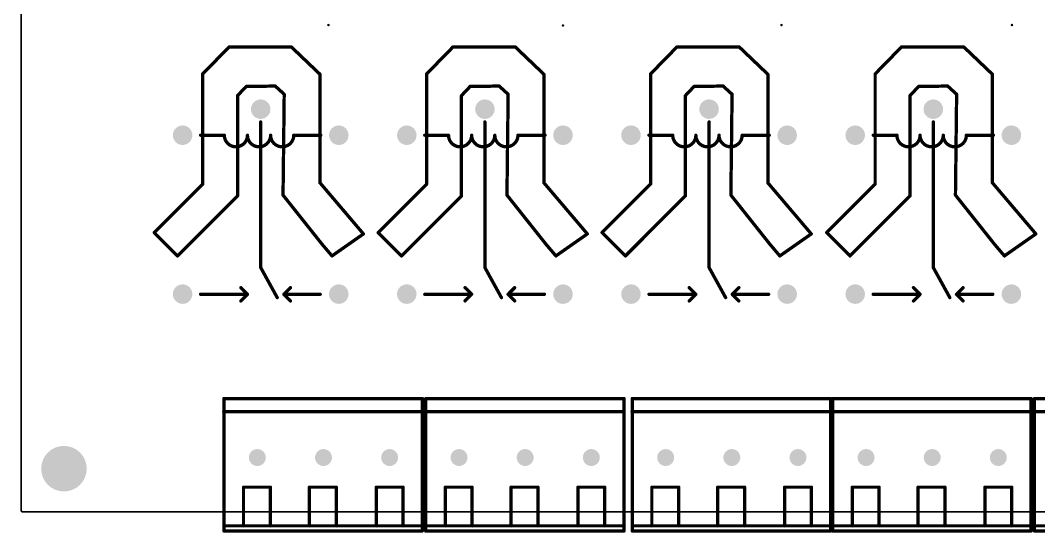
# Model space of a CAD drawing. Header units: millimetres. Extents: x 0 to 138, y -1 to 106.
# Drawn here: x -0.1 to 78.2, y -1.1 to 38.3 of the extents above; entities that cross this region are included whole.
import ezdxf

# ---------------------------------------------------------------- set-up
doc = ezdxf.new("R2010")
doc.units = ezdxf.units.MM
for name, color, linetype in [('KeepOutLayer', 6, 'Continuous'), ('PadHoleLayer', 156, 'Continuous'), ('TopOverlay', 2, 'Continuous'), ('ViaHoleLayer', 16, 'Continuous')]:
    doc.layers.add(name, color=color, linetype=linetype)

# ---------------------------------------------------------------- blocks, each defined once
blk = doc.blocks.new('CONN_TH_3P_P5_00_WJ500V_5_08_3P_44')
at = {"layer": 'PadHoleLayer'}
h = blk.add_hatch(color=156, dxfattribs=at)
edge = h.paths.add_edge_path()
edge.add_arc((-5.08, 0), 0.65, 0, 360)
h = blk.add_hatch(color=156, dxfattribs=at)
edge = h.paths.add_edge_path()
edge.add_arc((0, 0), 0.65, 0, 360)
h = blk.add_hatch(color=156, dxfattribs=at)
edge = h.paths.add_edge_path()
edge.add_arc((5.08, 0), 0.65, 0, 360)
at = {"layer": 'TopOverlay', "const_width": 0.254}
for points in [[(7.646, 5.638), (-7.594, 5.638)], [(-7.594, 5.628), (-7.594, -4.532)], [(7.646, 5.638), (7.646, -4.522)], [(7.635, 5.243), (-7.605, 5.243)], [(-6.114, 5.245), (-6.114, 2.275)], [(-4.052, 5.245), (-4.052, 2.275)], [(-0.98, 5.245), (-0.98, 2.275)], [(1.082, 5.245), (1.082, 2.275)], [(4.082, 5.245), (4.082, 2.275)], [(6.144, 5.245), (6.144, 2.275)], [(-4.052, 2.275), (-6.114, 2.275)], [(1.082, 2.275), (-0.98, 2.275)], [(6.144, 2.275), (4.082, 2.275)], [(7.664, -3.531), (-7.576, -3.531)], [(7.646, -4.522), (-7.594, -4.522)]]:
    blk.add_lwpolyline(points, dxfattribs=at)
at = {"layer": 'TopOverlay', "const_width": 0.127}
for points in [[(-7.657, 5.638, 1), (-7.53, 5.638, 1)], [(-7.657, 5.628, 1), (-7.53, 5.628, 1)], [(7.583, 5.638, 1), (7.71, 5.638, 1)], [(7.583, 5.638, 1), (7.71, 5.638, 1)], [(-7.669, 5.243, 1), (-7.542, 5.243, 1)], [(-6.178, 5.245, 1), (-6.051, 5.245, 1)], [(-4.115, 5.245, 1), (-3.988, 5.245, 1)], [(-1.043, 5.245, 1), (-0.916, 5.245, 1)], [(1.019, 5.245, 1), (1.146, 5.245, 1)], [(4.019, 5.245, 1), (4.146, 5.245, 1)], [(6.081, 5.245, 1), (6.208, 5.245, 1)], [(7.571, 5.243, 1), (7.698, 5.243, 1)], [(-6.178, 2.275, 1), (-6.051, 2.275, 1)], [(-6.178, 2.275, 1), (-6.051, 2.275, 1)], [(-4.115, 2.275, 1), (-3.988, 2.275, 1)], [(-4.115, 2.275, 1), (-3.988, 2.275, 1)], [(-1.043, 2.275, 1), (-0.916, 2.275, 1)], [(-1.043, 2.275, 1), (-0.916, 2.275, 1)], [(1.019, 2.275, 1), (1.146, 2.275, 1)], [(1.019, 2.275, 1), (1.146, 2.275, 1)], [(4.019, 2.275, 1), (4.146, 2.275, 1)], [(4.019, 2.275, 1), (4.146, 2.275, 1)], [(6.081, 2.275, 1), (6.208, 2.275, 1)], [(6.081, 2.275, 1), (6.208, 2.275, 1)], [(-7.64, -3.531, 1), (-7.513, -3.531, 1)], [(7.6, -3.531, 1), (7.727, -3.531, 1)], [(-7.657, -4.522, 1), (-7.53, -4.522, 1)], [(-7.657, -4.532, 1), (-7.53, -4.532, 1)], [(7.583, -4.522, 1), (7.71, -4.522, 1)], [(7.583, -4.522, 1), (7.71, -4.522, 1)]]:
    blk.add_lwpolyline(points, format="xyb", close=True, dxfattribs=at)
blk = doc.blocks.new('M3____46')
at = {"layer": 'PadHoleLayer'}
h = blk.add_hatch(color=156, dxfattribs=at)
edge = h.paths.add_edge_path()
edge.add_arc((0, 0), 1.75, 0, 360)
blk = doc.blocks.new('CONN_TH_3P_P5_00_WJ500V_5_08_3P_100')
at = {"layer": 'PadHoleLayer'}
h = blk.add_hatch(color=156, dxfattribs=at)
edge = h.paths.add_edge_path()
edge.add_arc((-5.08, 0), 0.65, 0, 360)
h = blk.add_hatch(color=156, dxfattribs=at)
edge = h.paths.add_edge_path()
edge.add_arc((0, 0), 0.65, 0, 360)
h = blk.add_hatch(color=156, dxfattribs=at)
edge = h.paths.add_edge_path()
edge.add_arc((5.08, 0), 0.65, 0, 360)
at = {"layer": 'TopOverlay', "const_width": 0.254}
for points in [[(7.646, 5.638), (-7.594, 5.638)], [(-7.594, 5.628), (-7.594, -4.532)], [(7.646, 5.638), (7.646, -4.522)], [(7.635, 5.243), (-7.605, 5.243)], [(-6.114, 5.245), (-6.114, 2.275)], [(-4.052, 5.245), (-4.052, 2.275)], [(-0.98, 5.245), (-0.98, 2.275)], [(1.082, 5.245), (1.082, 2.275)], [(4.082, 5.245), (4.082, 2.275)], [(6.144, 5.245), (6.144, 2.275)], [(-4.052, 2.275), (-6.114, 2.275)], [(1.082, 2.275), (-0.98, 2.275)], [(6.144, 2.275), (4.082, 2.275)], [(7.664, -3.531), (-7.576, -3.531)], [(7.646, -4.522), (-7.594, -4.522)]]:
    blk.add_lwpolyline(points, dxfattribs=at)
at = {"layer": 'TopOverlay', "const_width": 0.127}
for points in [[(-7.657, 5.638, 1), (-7.53, 5.638, 1)], [(-7.657, 5.628, 1), (-7.53, 5.628, 1)], [(7.583, 5.638, 1), (7.71, 5.638, 1)], [(7.583, 5.638, 1), (7.71, 5.638, 1)], [(-7.669, 5.243, 1), (-7.542, 5.243, 1)], [(-6.178, 5.245, 1), (-6.051, 5.245, 1)], [(-4.115, 5.245, 1), (-3.988, 5.245, 1)], [(-1.043, 5.245, 1), (-0.916, 5.245, 1)], [(1.019, 5.245, 1), (1.146, 5.245, 1)], [(4.019, 5.245, 1), (4.146, 5.245, 1)], [(6.081, 5.245, 1), (6.208, 5.245, 1)], [(7.571, 5.243, 1), (7.698, 5.243, 1)], [(-6.178, 2.275, 1), (-6.051, 2.275, 1)], [(-6.178, 2.275, 1), (-6.051, 2.275, 1)], [(-4.115, 2.275, 1), (-3.988, 2.275, 1)], [(-4.115, 2.275, 1), (-3.988, 2.275, 1)], [(-1.043, 2.275, 1), (-0.916, 2.275, 1)], [(-1.043, 2.275, 1), (-0.916, 2.275, 1)], [(1.019, 2.275, 1), (1.146, 2.275, 1)], [(1.019, 2.275, 1), (1.146, 2.275, 1)], [(4.019, 2.275, 1), (4.146, 2.275, 1)], [(4.019, 2.275, 1), (4.146, 2.275, 1)], [(6.081, 2.275, 1), (6.208, 2.275, 1)], [(6.081, 2.275, 1), (6.208, 2.275, 1)], [(-7.64, -3.531, 1), (-7.513, -3.531, 1)], [(7.6, -3.531, 1), (7.727, -3.531, 1)], [(-7.657, -4.522, 1), (-7.53, -4.522, 1)], [(-7.657, -4.532, 1), (-7.53, -4.532, 1)], [(7.583, -4.522, 1), (7.71, -4.522, 1)], [(7.583, -4.522, 1), (7.71, -4.522, 1)]]:
    blk.add_lwpolyline(points, format="xyb", close=True, dxfattribs=at)
blk = doc.blocks.new('CONN_TH_3P_P5_00_WJ500V_5_08_3P_101')
at = {"layer": 'PadHoleLayer'}
h = blk.add_hatch(color=156, dxfattribs=at)
edge = h.paths.add_edge_path()
edge.add_arc((-5.08, 0), 0.65, 0, 360)
h = blk.add_hatch(color=156, dxfattribs=at)
edge = h.paths.add_edge_path()
edge.add_arc((0, 0), 0.65, 0, 360)
h = blk.add_hatch(color=156, dxfattribs=at)
edge = h.paths.add_edge_path()
edge.add_arc((5.08, 0), 0.65, 0, 360)
at = {"layer": 'TopOverlay', "const_width": 0.254}
for points in [[(7.646, 5.638), (-7.594, 5.638)], [(-7.594, 5.628), (-7.594, -4.532)], [(7.646, 5.638), (7.646, -4.522)], [(7.635, 5.243), (-7.605, 5.243)], [(-6.114, 5.245), (-6.114, 2.275)], [(-4.052, 5.245), (-4.052, 2.275)], [(-0.98, 5.245), (-0.98, 2.275)], [(1.082, 5.245), (1.082, 2.275)], [(4.082, 5.245), (4.082, 2.275)], [(6.144, 5.245), (6.144, 2.275)], [(-4.052, 2.275), (-6.114, 2.275)], [(1.082, 2.275), (-0.98, 2.275)], [(6.144, 2.275), (4.082, 2.275)], [(7.664, -3.531), (-7.576, -3.531)], [(7.646, -4.522), (-7.594, -4.522)]]:
    blk.add_lwpolyline(points, dxfattribs=at)
at = {"layer": 'TopOverlay', "const_width": 0.127}
for points in [[(-7.657, 5.638, 1), (-7.53, 5.638, 1)], [(-7.657, 5.628, 1), (-7.53, 5.628, 1)], [(7.583, 5.638, 1), (7.71, 5.638, 1)], [(7.583, 5.638, 1), (7.71, 5.638, 1)], [(-7.669, 5.243, 1), (-7.542, 5.243, 1)], [(-6.178, 5.245, 1), (-6.051, 5.245, 1)], [(-4.115, 5.245, 1), (-3.988, 5.245, 1)], [(-1.043, 5.245, 1), (-0.916, 5.245, 1)], [(1.019, 5.245, 1), (1.146, 5.245, 1)], [(4.019, 5.245, 1), (4.146, 5.245, 1)], [(6.081, 5.245, 1), (6.208, 5.245, 1)], [(7.571, 5.243, 1), (7.698, 5.243, 1)], [(-6.178, 2.275, 1), (-6.051, 2.275, 1)], [(-6.178, 2.275, 1), (-6.051, 2.275, 1)], [(-4.115, 2.275, 1), (-3.988, 2.275, 1)], [(-4.115, 2.275, 1), (-3.988, 2.275, 1)], [(-1.043, 2.275, 1), (-0.916, 2.275, 1)], [(-1.043, 2.275, 1), (-0.916, 2.275, 1)], [(1.019, 2.275, 1), (1.146, 2.275, 1)], [(1.019, 2.275, 1), (1.146, 2.275, 1)], [(4.019, 2.275, 1), (4.146, 2.275, 1)], [(4.019, 2.275, 1), (4.146, 2.275, 1)], [(6.081, 2.275, 1), (6.208, 2.275, 1)], [(6.081, 2.275, 1), (6.208, 2.275, 1)], [(-7.64, -3.531, 1), (-7.513, -3.531, 1)], [(7.6, -3.531, 1), (7.727, -3.531, 1)], [(-7.657, -4.522, 1), (-7.53, -4.522, 1)], [(-7.657, -4.532, 1), (-7.53, -4.532, 1)], [(7.583, -4.522, 1), (7.71, -4.522, 1)], [(7.583, -4.522, 1), (7.71, -4.522, 1)]]:
    blk.add_lwpolyline(points, format="xyb", close=True, dxfattribs=at)
blk = doc.blocks.new('CONN_TH_3P_P5_00_WJ500V_5_08_3P_102')
at = {"layer": 'PadHoleLayer'}
h = blk.add_hatch(color=156, dxfattribs=at)
edge = h.paths.add_edge_path()
edge.add_arc((-5.08, 0), 0.65, 0, 360)
h = blk.add_hatch(color=156, dxfattribs=at)
edge = h.paths.add_edge_path()
edge.add_arc((0, 0), 0.65, 0, 360)
h = blk.add_hatch(color=156, dxfattribs=at)
edge = h.paths.add_edge_path()
edge.add_arc((5.08, 0), 0.65, 0, 360)
at = {"layer": 'TopOverlay', "const_width": 0.254}
for points in [[(7.646, 5.638), (-7.594, 5.638)], [(-7.594, 5.628), (-7.594, -4.532)], [(7.646, 5.638), (7.646, -4.522)], [(7.635, 5.243), (-7.605, 5.243)], [(-6.114, 5.245), (-6.114, 2.275)], [(-4.052, 5.245), (-4.052, 2.275)], [(-0.98, 5.245), (-0.98, 2.275)], [(1.082, 5.245), (1.082, 2.275)], [(4.082, 5.245), (4.082, 2.275)], [(6.144, 5.245), (6.144, 2.275)], [(-4.052, 2.275), (-6.114, 2.275)], [(1.082, 2.275), (-0.98, 2.275)], [(6.144, 2.275), (4.082, 2.275)], [(7.664, -3.531), (-7.576, -3.531)], [(7.646, -4.522), (-7.594, -4.522)]]:
    blk.add_lwpolyline(points, dxfattribs=at)
at = {"layer": 'TopOverlay', "const_width": 0.127}
for points in [[(-7.657, 5.638, 1), (-7.53, 5.638, 1)], [(-7.657, 5.628, 1), (-7.53, 5.628, 1)], [(7.583, 5.638, 1), (7.71, 5.638, 1)], [(7.583, 5.638, 1), (7.71, 5.638, 1)], [(-7.669, 5.243, 1), (-7.542, 5.243, 1)], [(-6.178, 5.245, 1), (-6.051, 5.245, 1)], [(-4.115, 5.245, 1), (-3.988, 5.245, 1)], [(-1.043, 5.245, 1), (-0.916, 5.245, 1)], [(1.019, 5.245, 1), (1.146, 5.245, 1)], [(4.019, 5.245, 1), (4.146, 5.245, 1)], [(6.081, 5.245, 1), (6.208, 5.245, 1)], [(7.571, 5.243, 1), (7.698, 5.243, 1)], [(-6.178, 2.275, 1), (-6.051, 2.275, 1)], [(-6.178, 2.275, 1), (-6.051, 2.275, 1)], [(-4.115, 2.275, 1), (-3.988, 2.275, 1)], [(-4.115, 2.275, 1), (-3.988, 2.275, 1)], [(-1.043, 2.275, 1), (-0.916, 2.275, 1)], [(-1.043, 2.275, 1), (-0.916, 2.275, 1)], [(1.019, 2.275, 1), (1.146, 2.275, 1)], [(1.019, 2.275, 1), (1.146, 2.275, 1)], [(4.019, 2.275, 1), (4.146, 2.275, 1)], [(4.019, 2.275, 1), (4.146, 2.275, 1)], [(6.081, 2.275, 1), (6.208, 2.275, 1)], [(6.081, 2.275, 1), (6.208, 2.275, 1)], [(-7.64, -3.531, 1), (-7.513, -3.531, 1)], [(7.6, -3.531, 1), (7.727, -3.531, 1)], [(-7.657, -4.522, 1), (-7.53, -4.522, 1)], [(-7.657, -4.532, 1), (-7.53, -4.532, 1)], [(7.583, -4.522, 1), (7.71, -4.522, 1)], [(7.583, -4.522, 1), (7.71, -4.522, 1)]]:
    blk.add_lwpolyline(points, format="xyb", close=True, dxfattribs=at)
blk = doc.blocks.new('CONN_TH_3P_P5_00_WJ500V_5_08_3P_103')
at = {"layer": 'PadHoleLayer'}
h = blk.add_hatch(color=156, dxfattribs=at)
edge = h.paths.add_edge_path()
edge.add_arc((-5.08, 0), 0.65, 0, 360)
h = blk.add_hatch(color=156, dxfattribs=at)
edge = h.paths.add_edge_path()
edge.add_arc((0, 0), 0.65, 0, 360)
h = blk.add_hatch(color=156, dxfattribs=at)
edge = h.paths.add_edge_path()
edge.add_arc((5.08, 0), 0.65, 0, 360)
at = {"layer": 'TopOverlay', "const_width": 0.254}
for points in [[(7.646, 5.638), (-7.594, 5.638)], [(-7.594, 5.628), (-7.594, -4.532)], [(7.646, 5.638), (7.646, -4.522)], [(7.635, 5.243), (-7.605, 5.243)], [(-6.114, 5.245), (-6.114, 2.275)], [(-4.052, 5.245), (-4.052, 2.275)], [(-0.98, 5.245), (-0.98, 2.275)], [(1.082, 5.245), (1.082, 2.275)], [(4.082, 5.245), (4.082, 2.275)], [(6.144, 5.245), (6.144, 2.275)], [(-4.052, 2.275), (-6.114, 2.275)], [(1.082, 2.275), (-0.98, 2.275)], [(6.144, 2.275), (4.082, 2.275)], [(7.664, -3.531), (-7.576, -3.531)], [(7.646, -4.522), (-7.594, -4.522)]]:
    blk.add_lwpolyline(points, dxfattribs=at)
at = {"layer": 'TopOverlay', "const_width": 0.127}
for points in [[(-7.657, 5.638, 1), (-7.53, 5.638, 1)], [(-7.657, 5.628, 1), (-7.53, 5.628, 1)], [(7.583, 5.638, 1), (7.71, 5.638, 1)], [(7.583, 5.638, 1), (7.71, 5.638, 1)], [(-7.669, 5.243, 1), (-7.542, 5.243, 1)], [(-6.178, 5.245, 1), (-6.051, 5.245, 1)], [(-4.115, 5.245, 1), (-3.988, 5.245, 1)], [(-1.043, 5.245, 1), (-0.916, 5.245, 1)], [(1.019, 5.245, 1), (1.146, 5.245, 1)], [(4.019, 5.245, 1), (4.146, 5.245, 1)], [(6.081, 5.245, 1), (6.208, 5.245, 1)], [(7.571, 5.243, 1), (7.698, 5.243, 1)], [(-6.178, 2.275, 1), (-6.051, 2.275, 1)], [(-6.178, 2.275, 1), (-6.051, 2.275, 1)], [(-4.115, 2.275, 1), (-3.988, 2.275, 1)], [(-4.115, 2.275, 1), (-3.988, 2.275, 1)], [(-1.043, 2.275, 1), (-0.916, 2.275, 1)], [(-1.043, 2.275, 1), (-0.916, 2.275, 1)], [(1.019, 2.275, 1), (1.146, 2.275, 1)], [(1.019, 2.275, 1), (1.146, 2.275, 1)], [(4.019, 2.275, 1), (4.146, 2.275, 1)], [(4.019, 2.275, 1), (4.146, 2.275, 1)], [(6.081, 2.275, 1), (6.208, 2.275, 1)], [(6.081, 2.275, 1), (6.208, 2.275, 1)], [(-7.64, -3.531, 1), (-7.513, -3.531, 1)], [(7.6, -3.531, 1), (7.727, -3.531, 1)], [(-7.657, -4.522, 1), (-7.53, -4.522, 1)], [(-7.657, -4.532, 1), (-7.53, -4.532, 1)], [(7.583, -4.522, 1), (7.71, -4.522, 1)], [(7.583, -4.522, 1), (7.71, -4.522, 1)]]:
    blk.add_lwpolyline(points, format="xyb", close=True, dxfattribs=at)
blk = doc.blocks.new('RELAY_TH_JS1_24V_F_110')
at = {"layer": 'PadHoleLayer'}
h = blk.add_hatch(color=156, dxfattribs=at)
edge = h.paths.add_edge_path()
edge.add_arc((-5.1, 5.999), 0.75, 0, 360)
h = blk.add_hatch(color=156, dxfattribs=at)
edge = h.paths.add_edge_path()
edge.add_arc((7.099, 5.999), 0.75, 0, 360)
h = blk.add_hatch(color=156, dxfattribs=at)
edge = h.paths.add_edge_path()
edge.add_arc((-7.099, 0), 0.75, 0, 360)
h = blk.add_hatch(color=156, dxfattribs=at)
edge = h.paths.add_edge_path()
edge.add_arc((-5.1, -5.999), 0.75, 0, 360)
h = blk.add_hatch(color=156, dxfattribs=at)
edge = h.paths.add_edge_path()
edge.add_arc((7.099, -5.999), 0.75, 0, 360)
at = {"layer": 'TopOverlay', "const_width": 0.254}
for points in [[(-5.1, 2.54), (-5.1, 4.618)], [(7.112, 1.778), (7.112, 4.572)], [(7.112, 1.778), (6.604, 2.286)], [(7.112, 1.778), (7.62, 2.286)], [(5.06, 0), (7.366, 1.27)], [(5.06, 0), (-6.116, 0)], [(5.06, 0), (-5.718, 0)], [(6.604, -1.524), (7.112, -1.016)], [(7.112, -4.318), (7.112, -1.016)], [(7.62, -1.524), (7.112, -1.016)], [(-5.1, -4.618), (-5.1, -2.794)], [(7.112, -4.618), (7.112, -2.786)]]:
    blk.add_lwpolyline(points, dxfattribs=at)
at = {"layer": 'TopOverlay', "const_width": 0.127}
for points in [[(-5.164, 4.618, 1), (-5.037, 4.618, 1)], [(7.049, 4.572, 1), (7.175, 4.572, 1)], [(-5.164, 2.54, 1), (-5.037, 2.54, 1)], [(-5.164, 2.54, 1), (-5.037, 2.54, 1)], [(6.54, 2.286, 1), (6.668, 2.286, 1)], [(7.556, 2.286, 1), (7.684, 2.286, 1)], [(7.049, 1.778, 1), (7.175, 1.778, 1)], [(7.049, 1.778, 1), (7.175, 1.778, 1)], [(7.049, 1.778, 1), (7.175, 1.778, 1)], [(-5.164, 0.762, 1), (-5.037, 0.762, 1)], [(-5.164, 0.762, 1), (-5.037, 0.762, 1)], [(7.302, 1.27, 1), (7.429, 1.27, 1)], [(-6.18, 0, 1), (-6.053, 0, 1)], [(-5.782, 0, 1), (-5.655, 0, 1)], [(4.996, 0, 1), (5.123, 0, 1)], [(4.996, 0, 1), (5.123, 0, 1)], [(4.996, 0, 1), (5.123, 0, 1)], [(-5.164, -1.016, 1), (-5.037, -1.016, 1)], [(-5.164, -1.016, 1), (-5.037, -1.016, 1)], [(6.54, -1.524, 1), (6.668, -1.524, 1)], [(7.049, -1.016, 1), (7.175, -1.016, 1)], [(7.049, -1.016, 1), (7.175, -1.016, 1)], [(7.049, -1.016, 1), (7.175, -1.016, 1)], [(7.556, -1.524, 1), (7.684, -1.524, 1)], [(-5.164, -2.794, 1), (-5.037, -2.794, 1)], [(-5.164, -2.794, 1), (-5.037, -2.794, 1)], [(7.049, -2.786, 1), (7.175, -2.786, 1)], [(-5.164, -4.618, 1), (-5.037, -4.618, 1)], [(7.049, -4.318, 1), (7.175, -4.318, 1)], [(7.049, -4.618, 1), (7.175, -4.618, 1)]]:
    blk.add_lwpolyline(points, format="xyb", close=True, dxfattribs=at)
at = {"layer": 'TopOverlay', "const_width": 0.254}
for points in [[(-5.1, 2.54, -1), (-5.1, 0.762)], [(-5.1, 0.762, -1), (-5.1, -1.016)], [(-5.1, -1.016, -1), (-5.1, -2.794)]]:
    blk.add_lwpolyline(points, format="xyb", dxfattribs=at)
blk = doc.blocks.new('RELAY_TH_JS1_24V_F_111')
at = {"layer": 'PadHoleLayer'}
h = blk.add_hatch(color=156, dxfattribs=at)
edge = h.paths.add_edge_path()
edge.add_arc((-5.1, 5.999), 0.75, 0, 360)
h = blk.add_hatch(color=156, dxfattribs=at)
edge = h.paths.add_edge_path()
edge.add_arc((7.099, 5.999), 0.75, 0, 360)
h = blk.add_hatch(color=156, dxfattribs=at)
edge = h.paths.add_edge_path()
edge.add_arc((-7.099, 0), 0.75, 0, 360)
h = blk.add_hatch(color=156, dxfattribs=at)
edge = h.paths.add_edge_path()
edge.add_arc((-5.1, -5.999), 0.75, 0, 360)
h = blk.add_hatch(color=156, dxfattribs=at)
edge = h.paths.add_edge_path()
edge.add_arc((7.099, -5.999), 0.75, 0, 360)
at = {"layer": 'TopOverlay', "const_width": 0.254}
for points in [[(-5.1, 2.54), (-5.1, 4.618)], [(7.112, 1.778), (7.112, 4.572)], [(7.112, 1.778), (6.604, 2.286)], [(7.112, 1.778), (7.62, 2.286)], [(5.06, 0), (7.366, 1.27)], [(5.06, 0), (-6.116, 0)], [(5.06, 0), (-5.718, 0)], [(6.604, -1.524), (7.112, -1.016)], [(7.62, -1.524), (7.112, -1.016)], [(7.112, -4.318), (7.112, -1.016)], [(-5.1, -4.618), (-5.1, -2.794)], [(7.112, -4.618), (7.112, -2.786)]]:
    blk.add_lwpolyline(points, dxfattribs=at)
at = {"layer": 'TopOverlay', "const_width": 0.127}
for points in [[(-5.164, 4.618, 1), (-5.037, 4.618, 1)], [(7.049, 4.572, 1), (7.175, 4.572, 1)], [(-5.164, 2.54, 1), (-5.037, 2.54, 1)], [(-5.164, 2.54, 1), (-5.037, 2.54, 1)], [(6.54, 2.286, 1), (6.668, 2.286, 1)], [(7.556, 2.286, 1), (7.684, 2.286, 1)], [(7.049, 1.778, 1), (7.175, 1.778, 1)], [(7.049, 1.778, 1), (7.175, 1.778, 1)], [(7.049, 1.778, 1), (7.175, 1.778, 1)], [(-5.164, 0.762, 1), (-5.037, 0.762, 1)], [(-5.164, 0.762, 1), (-5.037, 0.762, 1)], [(7.302, 1.27, 1), (7.429, 1.27, 1)], [(-6.18, 0, 1), (-6.053, 0, 1)], [(-5.782, 0, 1), (-5.655, 0, 1)], [(4.996, 0, 1), (5.123, 0, 1)], [(4.996, 0, 1), (5.123, 0, 1)], [(4.996, 0, 1), (5.123, 0, 1)], [(-5.164, -1.016, 1), (-5.037, -1.016, 1)], [(-5.164, -1.016, 1), (-5.037, -1.016, 1)], [(6.54, -1.524, 1), (6.668, -1.524, 1)], [(7.049, -1.016, 1), (7.175, -1.016, 1)], [(7.049, -1.016, 1), (7.175, -1.016, 1)], [(7.049, -1.016, 1), (7.175, -1.016, 1)], [(7.556, -1.524, 1), (7.684, -1.524, 1)], [(-5.164, -2.794, 1), (-5.037, -2.794, 1)], [(-5.164, -2.794, 1), (-5.037, -2.794, 1)], [(7.049, -2.786, 1), (7.175, -2.786, 1)], [(-5.164, -4.618, 1), (-5.037, -4.618, 1)], [(7.049, -4.318, 1), (7.175, -4.318, 1)], [(7.049, -4.618, 1), (7.175, -4.618, 1)]]:
    blk.add_lwpolyline(points, format="xyb", close=True, dxfattribs=at)
at = {"layer": 'TopOverlay', "const_width": 0.254}
for points in [[(-5.1, 2.54, -1), (-5.1, 0.762)], [(-5.1, 0.762, -1), (-5.1, -1.016)], [(-5.1, -1.016, -1), (-5.1, -2.794)]]:
    blk.add_lwpolyline(points, format="xyb", dxfattribs=at)
blk = doc.blocks.new('RELAY_TH_JS1_24V_F_112')
at = {"layer": 'PadHoleLayer'}
h = blk.add_hatch(color=156, dxfattribs=at)
edge = h.paths.add_edge_path()
edge.add_arc((-5.1, 5.999), 0.75, 0, 360)
h = blk.add_hatch(color=156, dxfattribs=at)
edge = h.paths.add_edge_path()
edge.add_arc((7.099, 5.999), 0.75, 0, 360)
h = blk.add_hatch(color=156, dxfattribs=at)
edge = h.paths.add_edge_path()
edge.add_arc((-7.099, 0), 0.75, 0, 360)
h = blk.add_hatch(color=156, dxfattribs=at)
edge = h.paths.add_edge_path()
edge.add_arc((-5.1, -5.999), 0.75, 0, 360)
h = blk.add_hatch(color=156, dxfattribs=at)
edge = h.paths.add_edge_path()
edge.add_arc((7.099, -5.999), 0.75, 0, 360)
at = {"layer": 'TopOverlay', "const_width": 0.254}
for points in [[(-5.1, 2.54), (-5.1, 4.618)], [(7.112, 1.778), (7.112, 4.572)], [(7.112, 1.778), (6.604, 2.286)], [(7.112, 1.778), (7.62, 2.286)], [(5.06, 0), (7.366, 1.27)], [(5.06, 0), (-6.116, 0)], [(5.06, 0), (-5.718, 0)], [(6.604, -1.524), (7.112, -1.016)], [(7.112, -4.318), (7.112, -1.016)], [(7.62, -1.524), (7.112, -1.016)], [(-5.1, -4.618), (-5.1, -2.794)], [(7.112, -4.618), (7.112, -2.786)]]:
    blk.add_lwpolyline(points, dxfattribs=at)
at = {"layer": 'TopOverlay', "const_width": 0.127}
for points in [[(-5.164, 4.618, 1), (-5.037, 4.618, 1)], [(7.049, 4.572, 1), (7.175, 4.572, 1)], [(-5.164, 2.54, 1), (-5.037, 2.54, 1)], [(-5.164, 2.54, 1), (-5.037, 2.54, 1)], [(6.54, 2.286, 1), (6.668, 2.286, 1)], [(7.556, 2.286, 1), (7.684, 2.286, 1)], [(7.049, 1.778, 1), (7.175, 1.778, 1)], [(7.049, 1.778, 1), (7.175, 1.778, 1)], [(7.049, 1.778, 1), (7.175, 1.778, 1)], [(-5.164, 0.762, 1), (-5.037, 0.762, 1)], [(-5.164, 0.762, 1), (-5.037, 0.762, 1)], [(7.302, 1.27, 1), (7.429, 1.27, 1)], [(-6.18, 0, 1), (-6.053, 0, 1)], [(-5.782, 0, 1), (-5.655, 0, 1)], [(4.996, 0, 1), (5.123, 0, 1)], [(4.996, 0, 1), (5.123, 0, 1)], [(4.996, 0, 1), (5.123, 0, 1)], [(-5.164, -1.016, 1), (-5.037, -1.016, 1)], [(-5.164, -1.016, 1), (-5.037, -1.016, 1)], [(6.54, -1.524, 1), (6.668, -1.524, 1)], [(7.049, -1.016, 1), (7.175, -1.016, 1)], [(7.049, -1.016, 1), (7.175, -1.016, 1)], [(7.049, -1.016, 1), (7.175, -1.016, 1)], [(7.556, -1.524, 1), (7.684, -1.524, 1)], [(-5.164, -2.794, 1), (-5.037, -2.794, 1)], [(-5.164, -2.794, 1), (-5.037, -2.794, 1)], [(7.049, -2.786, 1), (7.175, -2.786, 1)], [(-5.164, -4.618, 1), (-5.037, -4.618, 1)], [(7.049, -4.318, 1), (7.175, -4.318, 1)], [(7.049, -4.618, 1), (7.175, -4.618, 1)]]:
    blk.add_lwpolyline(points, format="xyb", close=True, dxfattribs=at)
at = {"layer": 'TopOverlay', "const_width": 0.254}
for points in [[(-5.1, 2.54, -1), (-5.1, 0.762)], [(-5.1, 0.762, -1), (-5.1, -1.016)], [(-5.1, -1.016, -1), (-5.1, -2.794)]]:
    blk.add_lwpolyline(points, format="xyb", dxfattribs=at)
blk = doc.blocks.new('RELAY_TH_JS1_24V_F_113')
at = {"layer": 'PadHoleLayer'}
h = blk.add_hatch(color=156, dxfattribs=at)
edge = h.paths.add_edge_path()
edge.add_arc((-5.1, 5.999), 0.75, 0, 360)
h = blk.add_hatch(color=156, dxfattribs=at)
edge = h.paths.add_edge_path()
edge.add_arc((7.099, 5.999), 0.75, 0, 360)
h = blk.add_hatch(color=156, dxfattribs=at)
edge = h.paths.add_edge_path()
edge.add_arc((-7.099, 0), 0.75, 0, 360)
h = blk.add_hatch(color=156, dxfattribs=at)
edge = h.paths.add_edge_path()
edge.add_arc((-5.1, -5.999), 0.75, 0, 360)
h = blk.add_hatch(color=156, dxfattribs=at)
edge = h.paths.add_edge_path()
edge.add_arc((7.099, -5.999), 0.75, 0, 360)
at = {"layer": 'TopOverlay', "const_width": 0.254}
for points in [[(-5.1, 2.54), (-5.1, 4.618)], [(7.112, 1.778), (7.112, 4.572)], [(7.112, 1.778), (6.604, 2.286)], [(7.112, 1.778), (7.62, 2.286)], [(5.06, 0), (7.366, 1.27)], [(5.06, 0), (-6.116, 0)], [(5.06, 0), (-5.718, 0)], [(6.604, -1.524), (7.112, -1.016)], [(7.112, -4.318), (7.112, -1.016)], [(7.62, -1.524), (7.112, -1.016)], [(-5.1, -4.618), (-5.1, -2.794)], [(7.112, -4.618), (7.112, -2.786)]]:
    blk.add_lwpolyline(points, dxfattribs=at)
at = {"layer": 'TopOverlay', "const_width": 0.127}
for points in [[(-5.164, 4.618, 1), (-5.037, 4.618, 1)], [(7.049, 4.572, 1), (7.175, 4.572, 1)], [(-5.164, 2.54, 1), (-5.037, 2.54, 1)], [(-5.164, 2.54, 1), (-5.037, 2.54, 1)], [(6.54, 2.286, 1), (6.668, 2.286, 1)], [(7.556, 2.286, 1), (7.684, 2.286, 1)], [(7.049, 1.778, 1), (7.175, 1.778, 1)], [(7.049, 1.778, 1), (7.175, 1.778, 1)], [(7.049, 1.778, 1), (7.175, 1.778, 1)], [(-5.164, 0.762, 1), (-5.037, 0.762, 1)], [(-5.164, 0.762, 1), (-5.037, 0.762, 1)], [(7.302, 1.27, 1), (7.429, 1.27, 1)], [(-6.18, 0, 1), (-6.053, 0, 1)], [(-5.782, 0, 1), (-5.655, 0, 1)], [(4.996, 0, 1), (5.123, 0, 1)], [(4.996, 0, 1), (5.123, 0, 1)], [(4.996, 0, 1), (5.123, 0, 1)], [(-5.164, -1.016, 1), (-5.037, -1.016, 1)], [(-5.164, -1.016, 1), (-5.037, -1.016, 1)], [(6.54, -1.524, 1), (6.668, -1.524, 1)], [(7.049, -1.016, 1), (7.175, -1.016, 1)], [(7.049, -1.016, 1), (7.175, -1.016, 1)], [(7.049, -1.016, 1), (7.175, -1.016, 1)], [(7.556, -1.524, 1), (7.684, -1.524, 1)], [(-5.164, -2.794, 1), (-5.037, -2.794, 1)], [(-5.164, -2.794, 1), (-5.037, -2.794, 1)], [(7.049, -2.786, 1), (7.175, -2.786, 1)], [(-5.164, -4.618, 1), (-5.037, -4.618, 1)], [(7.049, -4.318, 1), (7.175, -4.318, 1)], [(7.049, -4.618, 1), (7.175, -4.618, 1)]]:
    blk.add_lwpolyline(points, format="xyb", close=True, dxfattribs=at)
at = {"layer": 'TopOverlay', "const_width": 0.254}
for points in [[(-5.1, 2.54, -1), (-5.1, 0.762)], [(-5.1, 0.762, -1), (-5.1, -1.016)], [(-5.1, -1.016, -1), (-5.1, -2.794)]]:
    blk.add_lwpolyline(points, format="xyb", dxfattribs=at)

msp = doc.modelspace()

# ---------------------------------------------------------------- hatches: boundary and pattern name
at = {"layer": 'ViaHoleLayer'}
h = msp.add_hatch(color=16, dxfattribs=at)
edge = h.paths.add_edge_path()
edge.add_arc((23.6, 37.9), 0.1, 0, 360)
h = msp.add_hatch(color=16, dxfattribs=at)
edge = h.paths.add_edge_path()
edge.add_arc((41.618, 37.861), 0.1, 0, 360)
h = msp.add_hatch(color=16, dxfattribs=at)
edge = h.paths.add_edge_path()
edge.add_arc((58.4, 37.9), 0.1, 0, 360)
h = msp.add_hatch(color=16, dxfattribs=at)
edge = h.paths.add_edge_path()
edge.add_arc((76.1, 37.9), 0.1, 0, 360)

# ---------------------------------------------------------------- linework, layer by layer
at = {"layer": 'KeepOutLayer'}
for points, const_width in [([(0, 0.6), (0, 53.126)], 0.127), ([(13.945, 34.147), (15.963, 36.211)], 0.254), ([(15.963, 36.211), (20.758, 36.211)], 0.254), ([(20.758, 36.211), (22.953, 34.117)], 0.254), ([(31.145, 34.147), (33.163, 36.211)], 0.254), ([(33.163, 36.211), (37.958, 36.211)], 0.254), ([(37.958, 36.211), (40.153, 34.117)], 0.254), ([(48.345, 34.147), (50.363, 36.211)], 0.254), ([(50.363, 36.211), (55.158, 36.211)], 0.254), ([(55.158, 36.211), (57.353, 34.117)], 0.254), ([(65.595, 34.147), (67.613, 36.211)], 0.254), ([(67.613, 36.211), (72.408, 36.211)], 0.254), ([(72.408, 36.211), (74.603, 34.117)], 0.254), ([(13.945, 25.695), (13.945, 34.147)], 0.254), ([(22.953, 25.787), (22.953, 34.117)], 0.254), ([(22.953, 25.787), (22.953, 34.117)], 0.254), ([(31.145, 25.695), (31.145, 34.147)], 0.254), ([(40.153, 25.787), (40.153, 34.117)], 0.254), ([(40.153, 25.787), (40.153, 34.117)], 0.254), ([(48.345, 25.695), (48.345, 34.147)], 0.254), ([(57.353, 25.787), (57.353, 34.117)], 0.254), ([(57.353, 25.787), (57.353, 34.117)], 0.254), ([(65.595, 25.695), (65.595, 34.147)], 0.254), ([(74.603, 25.787), (74.603, 34.117)], 0.254), ([(74.603, 25.787), (74.603, 34.117)], 0.254), ([(16.618, 32.479), (17.286, 33.186)], 0.254), ([(17.286, 33.186), (19.514, 33.214)], 0.254), ([(19.514, 33.214), (20.203, 32.584)], 0.254), ([(33.818, 32.479), (34.486, 33.186)], 0.254), ([(34.486, 33.186), (36.714, 33.214)], 0.254), ([(36.714, 33.214), (37.403, 32.584)], 0.254), ([(51.018, 32.479), (51.686, 33.186)], 0.254), ([(51.686, 33.186), (53.914, 33.214)], 0.254), ([(53.914, 33.214), (54.603, 32.584)], 0.254), ([(68.268, 32.479), (68.936, 33.186)], 0.254), ([(68.936, 33.186), (71.164, 33.214)], 0.254), ([(71.164, 33.214), (71.853, 32.584)], 0.254), ([(16.618, 25.569), (16.618, 32.479)], 0.254), ([(20.113, 24.843), (20.203, 32.584)], 0.254), ([(33.818, 25.569), (33.818, 32.479)], 0.254), ([(37.313, 24.843), (37.403, 32.584)], 0.254), ([(51.018, 25.569), (51.018, 32.479)], 0.254), ([(54.513, 24.843), (54.603, 32.584)], 0.254), ([(68.268, 25.569), (68.268, 32.479)], 0.254), ([(71.763, 24.843), (71.853, 32.584)], 0.254), ([(10.218, 21.968), (13.945, 25.695)], 0.254), ([(22.953, 25.787), (26.27, 21.886)], 0.254), ([(27.418, 21.968), (31.145, 25.695)], 0.254), ([(40.153, 25.787), (43.47, 21.886)], 0.254), ([(44.618, 21.968), (48.345, 25.695)], 0.254), ([(57.353, 25.787), (60.67, 21.886)], 0.254), ([(61.868, 21.968), (65.595, 25.695)], 0.254), ([(74.603, 25.787), (77.92, 21.886)], 0.254), ([(16.618, 25.569), (16.618, 24.782)], 0.254), ([(33.818, 25.569), (33.818, 24.782)], 0.254), ([(51.018, 25.569), (51.018, 24.782)], 0.254), ([(68.268, 25.569), (68.268, 24.782)], 0.254), ([(12.011, 20.175), (16.618, 24.782)], 0.254), ([(20.113, 24.843), (23.13, 21.049)], 0.254), ([(29.211, 20.175), (33.818, 24.782)], 0.254), ([(37.313, 24.843), (40.33, 21.049)], 0.254), ([(46.411, 20.175), (51.018, 24.782)], 0.254), ([(54.513, 24.843), (57.53, 21.049)], 0.254), ([(63.661, 20.175), (68.268, 24.782)], 0.254), ([(71.763, 24.843), (74.78, 21.049)], 0.254), ([(10.218, 21.968), (12.011, 20.175)], 0.254), ([(23.873, 20.176), (26.285, 21.863)], 0.254), ([(27.418, 21.968), (29.211, 20.175)], 0.254), ([(41.073, 20.176), (43.485, 21.863)], 0.254), ([(44.618, 21.968), (46.411, 20.175)], 0.254), ([(58.273, 20.176), (60.685, 21.863)], 0.254), ([(61.868, 21.968), (63.661, 20.175)], 0.254), ([(75.523, 20.176), (77.935, 21.863)], 0.254), ([(23.13, 21.049), (23.873, 20.176)], 0.254), ([(40.33, 21.049), (41.073, 20.176)], 0.254), ([(57.53, 21.049), (58.273, 20.176)], 0.254), ([(74.78, 21.049), (75.523, 20.176)], 0.254), ([(0, 0.6), (0.058, 0.542)], 0.127), ([(0.058, 0.542), (122.283, 0.542)], 0.127)]:
    msp.add_lwpolyline(points, dxfattribs=dict(at, const_width=const_width))
for points, const_width in [([(15.899, 36.211, 1), (16.026, 36.211, 1)], 0.127), ([(15.899, 36.211, 1), (16.026, 36.211, 1)], 0.127), ([(20.695, 36.211, 1), (20.822, 36.211, 1)], 0.127), ([(20.695, 36.211, 1), (20.822, 36.211, 1)], 0.127), ([(33.099, 36.211, 1), (33.226, 36.211, 1)], 0.127), ([(33.099, 36.211, 1), (33.226, 36.211, 1)], 0.127), ([(37.895, 36.211, 1), (38.022, 36.211, 1)], 0.127), ([(37.895, 36.211, 1), (38.022, 36.211, 1)], 0.127), ([(50.299, 36.211, 1), (50.426, 36.211, 1)], 0.127), ([(50.299, 36.211, 1), (50.426, 36.211, 1)], 0.127), ([(55.095, 36.211, 1), (55.222, 36.211, 1)], 0.127), ([(55.095, 36.211, 1), (55.222, 36.211, 1)], 0.127), ([(67.549, 36.211, 1), (67.676, 36.211, 1)], 0.127), ([(67.549, 36.211, 1), (67.676, 36.211, 1)], 0.127), ([(72.345, 36.211, 1), (72.472, 36.211, 1)], 0.127), ([(72.345, 36.211, 1), (72.472, 36.211, 1)], 0.127), ([(13.882, 34.147, 1), (14.009, 34.147, 1)], 0.127), ([(13.882, 34.147, 1), (14.009, 34.147, 1)], 0.127), ([(22.889, 34.117, 1), (23.016, 34.117, 1)], 0.127), ([(22.889, 34.117, 1), (23.016, 34.117, 1)], 0.127), ([(22.889, 34.117, 1), (23.016, 34.117, 1)], 0.127), ([(31.082, 34.147, 1), (31.209, 34.147, 1)], 0.127), ([(31.082, 34.147, 1), (31.209, 34.147, 1)], 0.127), ([(40.089, 34.117, 1), (40.216, 34.117, 1)], 0.127), ([(40.089, 34.117, 1), (40.216, 34.117, 1)], 0.127), ([(40.089, 34.117, 1), (40.216, 34.117, 1)], 0.127), ([(48.282, 34.147, 1), (48.409, 34.147, 1)], 0.127), ([(48.282, 34.147, 1), (48.409, 34.147, 1)], 0.127), ([(57.289, 34.117, 1), (57.416, 34.117, 1)], 0.127), ([(57.289, 34.117, 1), (57.416, 34.117, 1)], 0.127), ([(57.289, 34.117, 1), (57.416, 34.117, 1)], 0.127), ([(65.532, 34.147, 1), (65.659, 34.147, 1)], 0.127), ([(65.532, 34.147, 1), (65.659, 34.147, 1)], 0.127), ([(74.539, 34.117, 1), (74.666, 34.117, 1)], 0.127), ([(74.539, 34.117, 1), (74.666, 34.117, 1)], 0.127), ([(74.539, 34.117, 1), (74.666, 34.117, 1)], 0.127), ([(17.223, 33.186, 1), (17.35, 33.186, 1)], 0.127), ([(17.223, 33.186, 1), (17.35, 33.186, 1)], 0.127), ([(19.45, 33.214, 1), (19.577, 33.214, 1)], 0.127), ([(19.45, 33.214, 1), (19.577, 33.214, 1)], 0.127), ([(34.423, 33.186, 1), (34.55, 33.186, 1)], 0.127), ([(34.423, 33.186, 1), (34.55, 33.186, 1)], 0.127), ([(36.65, 33.214, 1), (36.777, 33.214, 1)], 0.127), ([(36.65, 33.214, 1), (36.777, 33.214, 1)], 0.127), ([(51.623, 33.186, 1), (51.75, 33.186, 1)], 0.127), ([(51.623, 33.186, 1), (51.75, 33.186, 1)], 0.127), ([(53.85, 33.214, 1), (53.977, 33.214, 1)], 0.127), ([(53.85, 33.214, 1), (53.977, 33.214, 1)], 0.127), ([(68.873, 33.186, 1), (69, 33.186, 1)], 0.127), ([(68.873, 33.186, 1), (69, 33.186, 1)], 0.127), ([(71.1, 33.214, 1), (71.227, 33.214, 1)], 0.127), ([(71.1, 33.214, 1), (71.227, 33.214, 1)], 0.127), ([(16.555, 32.479, 1), (16.682, 32.479, 1)], 0.127), ([(16.555, 32.479, 1), (16.682, 32.479, 1)], 0.127), ([(20.139, 32.584, 1), (20.266, 32.584, 1)], 0.127), ([(20.139, 32.584, 1), (20.266, 32.584, 1)], 0.127), ([(33.755, 32.479, 1), (33.882, 32.479, 1)], 0.127), ([(33.755, 32.479, 1), (33.882, 32.479, 1)], 0.127), ([(37.339, 32.584, 1), (37.466, 32.584, 1)], 0.127), ([(37.339, 32.584, 1), (37.466, 32.584, 1)], 0.127), ([(50.955, 32.479, 1), (51.082, 32.479, 1)], 0.127), ([(50.955, 32.479, 1), (51.082, 32.479, 1)], 0.127), ([(54.539, 32.584, 1), (54.666, 32.584, 1)], 0.127), ([(54.539, 32.584, 1), (54.666, 32.584, 1)], 0.127), ([(68.205, 32.479, 1), (68.332, 32.479, 1)], 0.127), ([(68.205, 32.479, 1), (68.332, 32.479, 1)], 0.127), ([(71.789, 32.584, 1), (71.916, 32.584, 1)], 0.127), ([(71.789, 32.584, 1), (71.916, 32.584, 1)], 0.127), ([(13.882, 25.695, 1), (14.009, 25.695, 1)], 0.127), ([(13.882, 25.695, 1), (14.009, 25.695, 1)], 0.127), ([(22.889, 25.787, 1), (23.016, 25.787, 1)], 0.127), ([(22.889, 25.787, 1), (23.016, 25.787, 1)], 0.127), ([(22.889, 25.787, 1), (23.016, 25.787, 1)], 0.127), ([(31.082, 25.695, 1), (31.209, 25.695, 1)], 0.127), ([(31.082, 25.695, 1), (31.209, 25.695, 1)], 0.127), ([(40.089, 25.787, 1), (40.216, 25.787, 1)], 0.127), ([(40.089, 25.787, 1), (40.216, 25.787, 1)], 0.127), ([(40.089, 25.787, 1), (40.216, 25.787, 1)], 0.127), ([(48.282, 25.695, 1), (48.409, 25.695, 1)], 0.127), ([(48.282, 25.695, 1), (48.409, 25.695, 1)], 0.127), ([(57.289, 25.787, 1), (57.416, 25.787, 1)], 0.127), ([(57.289, 25.787, 1), (57.416, 25.787, 1)], 0.127), ([(57.289, 25.787, 1), (57.416, 25.787, 1)], 0.127), ([(65.532, 25.695, 1), (65.659, 25.695, 1)], 0.127), ([(65.532, 25.695, 1), (65.659, 25.695, 1)], 0.127), ([(74.539, 25.787, 1), (74.666, 25.787, 1)], 0.127), ([(74.539, 25.787, 1), (74.666, 25.787, 1)], 0.127), ([(74.539, 25.787, 1), (74.666, 25.787, 1)], 0.127), ([(16.555, 25.569, 1), (16.682, 25.569, 1)], 0.127), ([(16.555, 25.569, 1), (16.682, 25.569, 1)], 0.127), ([(33.755, 25.569, 1), (33.882, 25.569, 1)], 0.127), ([(33.755, 25.569, 1), (33.882, 25.569, 1)], 0.127), ([(50.955, 25.569, 1), (51.082, 25.569, 1)], 0.127), ([(50.955, 25.569, 1), (51.082, 25.569, 1)], 0.127), ([(68.205, 25.569, 1), (68.332, 25.569, 1)], 0.127), ([(68.205, 25.569, 1), (68.332, 25.569, 1)], 0.127), ([(16.555, 24.782, 1), (16.682, 24.782, 1)], 0.127), ([(16.555, 24.782, 1), (16.682, 24.782, 1)], 0.127), ([(20.05, 24.843, 1), (20.177, 24.843, 1)], 0.127), ([(20.05, 24.843, 1), (20.177, 24.843, 1)], 0.127), ([(33.755, 24.782, 1), (33.882, 24.782, 1)], 0.127), ([(33.755, 24.782, 1), (33.882, 24.782, 1)], 0.127), ([(37.25, 24.843, 1), (37.377, 24.843, 1)], 0.127), ([(37.25, 24.843, 1), (37.377, 24.843, 1)], 0.127), ([(50.955, 24.782, 1), (51.082, 24.782, 1)], 0.127), ([(50.955, 24.782, 1), (51.082, 24.782, 1)], 0.127), ([(54.45, 24.843, 1), (54.577, 24.843, 1)], 0.127), ([(54.45, 24.843, 1), (54.577, 24.843, 1)], 0.127), ([(68.205, 24.782, 1), (68.332, 24.782, 1)], 0.127), ([(68.205, 24.782, 1), (68.332, 24.782, 1)], 0.127), ([(71.7, 24.843, 1), (71.827, 24.843, 1)], 0.127), ([(71.7, 24.843, 1), (71.827, 24.843, 1)], 0.127), ([(10.155, 21.968, 1), (10.282, 21.968, 1)], 0.127), ([(10.155, 21.968, 1), (10.282, 21.968, 1)], 0.127), ([(26.207, 21.886, 1), (26.334, 21.886, 1)], 0.127), ([(26.222, 21.863, 1), (26.349, 21.863, 1)], 0.127), ([(27.355, 21.968, 1), (27.482, 21.968, 1)], 0.127), ([(27.355, 21.968, 1), (27.482, 21.968, 1)], 0.127), ([(43.407, 21.886, 1), (43.534, 21.886, 1)], 0.127), ([(43.422, 21.863, 1), (43.549, 21.863, 1)], 0.127), ([(44.555, 21.968, 1), (44.682, 21.968, 1)], 0.127), ([(44.555, 21.968, 1), (44.682, 21.968, 1)], 0.127), ([(60.607, 21.886, 1), (60.734, 21.886, 1)], 0.127), ([(60.622, 21.863, 1), (60.749, 21.863, 1)], 0.127), ([(61.805, 21.968, 1), (61.932, 21.968, 1)], 0.127), ([(61.805, 21.968, 1), (61.932, 21.968, 1)], 0.127), ([(77.857, 21.886, 1), (77.984, 21.886, 1)], 0.127), ([(77.872, 21.863, 1), (77.999, 21.863, 1)], 0.127), ([(23.066, 21.049, 1), (23.193, 21.049, 1)], 0.127), ([(23.066, 21.049, 1), (23.193, 21.049, 1)], 0.127), ([(40.266, 21.049, 1), (40.393, 21.049, 1)], 0.127), ([(40.266, 21.049, 1), (40.393, 21.049, 1)], 0.127), ([(57.466, 21.049, 1), (57.593, 21.049, 1)], 0.127), ([(57.466, 21.049, 1), (57.593, 21.049, 1)], 0.127), ([(74.716, 21.049, 1), (74.843, 21.049, 1)], 0.127), ([(74.716, 21.049, 1), (74.843, 21.049, 1)], 0.127), ([(11.948, 20.175, 1), (12.075, 20.175, 1)], 0.127), ([(11.948, 20.175, 1), (12.075, 20.175, 1)], 0.127), ([(23.81, 20.176, 1), (23.937, 20.176, 1)], 0.127), ([(23.81, 20.176, 1), (23.937, 20.176, 1)], 0.127), ([(29.148, 20.175, 1), (29.275, 20.175, 1)], 0.127), ([(29.148, 20.175, 1), (29.275, 20.175, 1)], 0.127), ([(41.01, 20.176, 1), (41.137, 20.176, 1)], 0.127), ([(41.01, 20.176, 1), (41.137, 20.176, 1)], 0.127), ([(46.348, 20.175, 1), (46.475, 20.175, 1)], 0.127), ([(46.348, 20.175, 1), (46.475, 20.175, 1)], 0.127), ([(58.21, 20.176, 1), (58.337, 20.176, 1)], 0.127), ([(58.21, 20.176, 1), (58.337, 20.176, 1)], 0.127), ([(63.598, 20.175, 1), (63.725, 20.175, 1)], 0.127), ([(63.598, 20.175, 1), (63.725, 20.175, 1)], 0.127), ([(75.46, 20.176, 1), (75.587, 20.176, 1)], 0.127), ([(75.46, 20.176, 1), (75.587, 20.176, 1)], 0.127), ([(-0.032, 0.6, 1), (0.032, 0.6, 1)], 0.0635), ([(-0.032, 0.6, 1), (0.032, 0.6, 1)], 0.0635), ([(0.026, 0.542, 1), (0.09, 0.542, 1)], 0.0635), ([(0.026, 0.542, 1), (0.09, 0.542, 1)], 0.0635)]:
    msp.add_lwpolyline(points, format="xyb", close=True, dxfattribs=dict(at, const_width=const_width))

# ---------------------------------------------------------------- block references
for name, p, rotation in [('RELAY_TH_JS1_24V_F_113', (18.397, 24.342), 270), ('RELAY_TH_JS1_24V_F_112', (35.618, 24.342), 270), ('RELAY_TH_JS1_24V_F_111', (52.839, 24.342), 270), ('RELAY_TH_JS1_24V_F_110', (70.061, 24.342), 270), ('CONN_TH_3P_P5_00_WJ500V_5_08_3P_44', (23.22, 4.7), 180), ('CONN_TH_3P_P5_00_WJ500V_5_08_3P_103', (38.712, 4.7), 180), ('CONN_TH_3P_P5_00_WJ500V_5_08_3P_102', (54.585, 4.7), 180), ('CONN_TH_3P_P5_00_WJ500V_5_08_3P_101', (69.977, 4.7), 180), ('CONN_TH_3P_P5_00_WJ500V_5_08_3P_100', (85.469, 4.7), 180)]:
    msp.add_blockref(name, p, dxfattribs=dict(rotation=rotation))
msp.add_blockref('M3____46', (3.284, 3.844))

doc.saveas('drawing.dxf')
